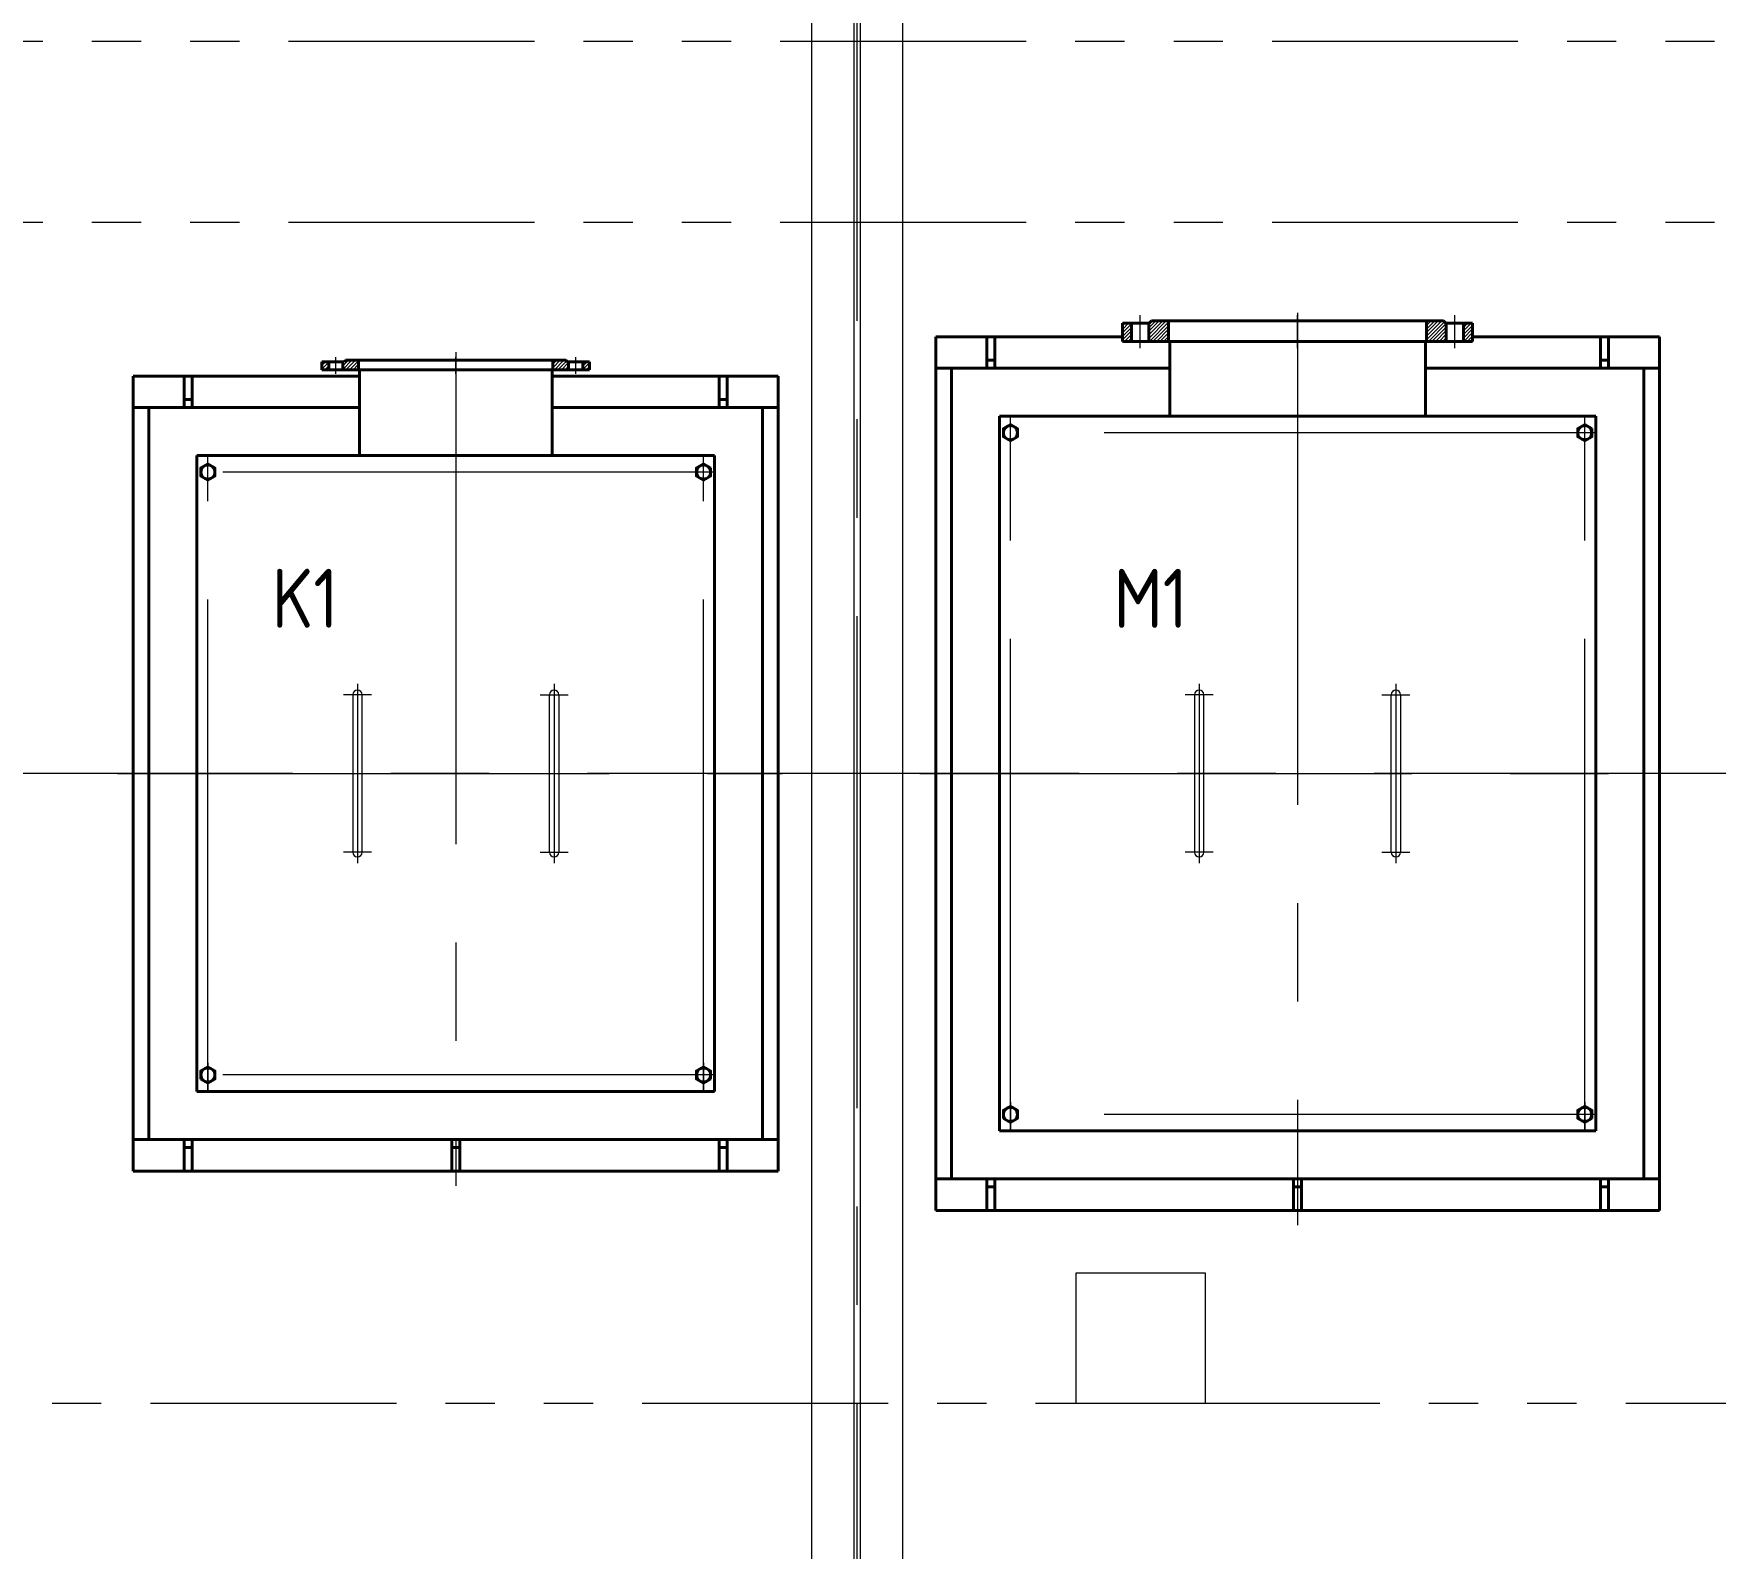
# Model space of a CAD drawing. Header units: millimetres. Extents: x 52110 to 400893, y -153728 to 31997.
# Drawn here: x 170198 to 172336, y -143365 to -141441 of the extents above; entities that cross this region are included whole.
import ezdxf

# ---------------------------------------------------------------- set-up
doc = ezdxf.new("R2010")
doc.units = ezdxf.units.MM
doc.header["$LTSCALE"] = 500
doc.linetypes.add('CENTER', pattern=[2, 1.25, -0.25, 0.25, -0.25])
doc.linetypes.add('PHANTOM2', pattern=[1.25, 0.625, -0.125, 0.125, -0.125, 0.125, -0.125])
for name, color, linetype, lineweight in [('2D', 4, 'PHANTOM2', 20), ('BIAOZHU', 3, 'Continuous', 25), ('POU', 4, 'Continuous', 20), ('SHI', 7, 'Continuous', 40), ('SW', 8, 'Continuous', 20), ('WEN', 3, 'Continuous', 20), ('ZHONG', 1, 'CENTER', 20)]:
    doc.layers.add(name, color=color, linetype=linetype, lineweight=lineweight)
doc.styles.add('GB', font='gbenor.shx', dxfattribs={"bigfont": 'gbcbig.shx'})
pattern_1 = [(45, (-1333.1662, -1494.125), (-2.245064, 2.245064), [])]
pattern_2 = [(45, (-4144.3455, -3566.1863), (-2.245064, 2.245064), [])]

# ---------------------------------------------------------------- blocks, each defined once
blk = doc.blocks.new('A$C7B3D596B')
at = {"layer": 'WEN'}
for p, q in [((0, 4556), (0, 0)), ((54, 4556), (54, 0)), ((62, 4556), (62, 0)), ((116, 4556), (116, 0))]:
    blk.add_line(p, q, dxfattribs=at)
at = {"layer": 'ZHONG', "color": 1}
blk.add_line((58, 4556), (58, 0), dxfattribs=at)
blk = doc.blocks.new('A$C704930C1')
at = {"layer": 'POU'}
h = blk.add_hatch(dxfattribs=at)
h.set_pattern_fill('ANSI31', color=256, style=0)
h.set_pattern_definition(pattern_1)
h.paths.add_polyline_path([(8.5, 15.2), (0, 15.2), (0, 5.2), (8.5, 5.2)])
h.paths.add_polyline_path([(46.5, 5.2), (46.5, 17.2), (30, 17.2), (28, 15.2), (26.5, 15.2), (26.5, 5.2)])
h = blk.add_hatch(dxfattribs=at)
h.set_pattern_fill('ANSI31', color=256, style=0)
h.set_pattern_definition(pattern_1)
h.paths.add_polyline_path([(313.5, 15.2), (312, 15.2), (310, 17.2), (293.5, 17.2), (293.5, 5.2), (313.5, 5.2)])
h.paths.add_polyline_path([(340, 15.2), (331.5, 15.2), (331.5, 5.2), (340, 5.2)])
at = {"layer": 'SHI'}
for p, q in [((0, 15.2), (28, 15.2)), ((0, 5.2), (0, 15.2)), ((0, 5.2), (340, 5.2)), ((8.5, 5.2), (8.5, 15.2)), ((26.5, 5.2), (26.5, 15.2)), ((30, 17.2), (28, 15.2)), ((30, 17.2), (310, 17.2)), ((46.5, 5.2), (46.5, 17.2)), ((293.5, 5.2), (293.5, 17.2)), ((310, 17.2), (312, 15.2)), ((312, 15.2), (340, 15.2)), ((313.5, 5.2), (313.5, 15.2)), ((331.5, 5.2), (331.5, 15.2)), ((340, 5.2), (340, 15.2))]:
    blk.add_line(p, q, dxfattribs=at)
at = {"layer": 'ZHONG'}
for p, q in [((17.5, 0), (17.5, 21.1)), ((170, 0), (170, 21.1)), ((322.5, 0), (322.5, 21.1))]:
    blk.add_line(p, q, dxfattribs=at)
blk = doc.blocks.new('A$C7B05743A')
at = {"layer": 'SHI'}
for p, q in [((307.5, 1028.9), (20, 1028.9)), ((20, 18.9), (20, 1028.9)), ((85, 1028.9), (85, 988.9)), ((95, 1028.9), (85, 1028.9)), ((95, 1028.9), (95, 988.9)), ((307.5, 927.9), (307.5, 1036.9)), ((552.5, 927.9), (552.5, 1036.9)), ((840, 1028.9), (552.5, 1028.9)), ((765, 1028.9), (775, 1028.9)), ((765, 1028.9), (765, 988.9)), ((775, 1028.9), (775, 988.9)), ((840, 18.9), (840, 1028.9)), ((20, 988.9), (307.5, 988.9)), ((40, 58.9), (40, 988.9)), ((95, 998.9), (85, 998.9)), ((552.5, 988.9), (840, 988.9)), ((765, 998.9), (775, 998.9)), ((820, 58.9), (820, 988.9)), ((759, 927.9), (101, 927.9)), ((101, 927.9), (101, 119.9)), ((759, 927.9), (759, 119.9)), ((759, 119.9), (101, 119.9)), ((20, 58.9), (840, 58.9)), ((85, 18.9), (85, 58.9)), ((95, 48.9), (85, 48.9)), ((95, 18.9), (95, 58.9)), ((425, 18.9), (425, 58.9)), ((435, 48.9), (425, 48.9)), ((435, 18.9), (435, 58.9)), ((765, 18.9), (765, 58.9)), ((765, 48.9), (775, 48.9)), ((775, 18.9), (775, 58.9)), ((840, 18.9), (20, 18.9)), ((95, 18.9), (85, 18.9)), ((435, 18.9), (425, 18.9)), ((765, 18.9), (775, 18.9))]:
    blk.add_line(p, q, dxfattribs=at)
for points in [[(115, 917.3), (106, 912.1), (106, 901.7), (115, 896.5)], [(115, 917.3), (124, 912.1), (124, 901.7), (115, 896.5)]]:
    blk.add_lwpolyline(points, dxfattribs=at)
for points in [[(754, 912.1), (745, 917.3), (736, 912.1), (736, 901.7), (745, 896.5), (754, 901.7)], [(106, 135.7), (115, 130.5), (124, 135.7), (124, 146.1), (115, 151.3), (106, 146.1)], [(754, 135.7), (745, 130.5), (736, 135.7), (736, 146.1), (745, 151.3), (754, 146.1)]]:
    blk.add_lwpolyline(points, close=True, dxfattribs=at)
for centre in [(115, 906.9), (745, 906.9), (115, 140.9), (745, 140.9)]:
    blk.add_circle(centre, 9, dxfattribs=at)
at = {"layer": 'SW'}
for p, q in [((299, 623.9), (299, 423.9)), ((311, 423.9), (311, 623.9)), ((549, 423.9), (549, 623.9)), ((561, 623.9), (561, 423.9))]:
    blk.add_line(p, q, dxfattribs=at)
for centre, start, end in [((305, 623.9), 0, 180), ((555, 623.9), 0, 180), ((305, 423.9), 180, 0), ((555, 423.9), 180, 0)]:
    blk.add_arc(centre, 6, start, end, dxfattribs=at)
at = {"layer": 'ZHONG'}
for p, q in [((430, 1059.3), (430, 0)), ((115, 119.9), (115, 927.9)), ((115, 891.7), (115, 927.4)), ((745, 119.9), (745, 927.9)), ((745, 891.7), (745, 927.4)), ((759, 906.9), (115, 906.9)), ((322.8, 623.9), (287.2, 623.9)), ((305, 637.9), (305, 410)), ((537.2, 623.9), (572.8, 623.9)), ((555, 637.9), (555, 410)), ((0, 523.9), (845.3, 523.9)), ((322.8, 423.9), (287.2, 423.9)), ((537.2, 423.9), (572.8, 423.9)), ((115, 156.2), (115, 120.4)), ((745, 156.2), (745, 120.4)), ((759, 140.9), (115, 140.9))]:
    blk.add_line(p, q, dxfattribs=at)
at = {"layer": 'WEN'}
blk.add_blockref('A$C704930C1', (260, 1031.7), dxfattribs=at)
at = {"layer": 'BIAOZHU', "style": 'GB'}
blk.add_text('K1', height=75, dxfattribs=at).set_placement((196.2, 709))
blk = doc.blocks.new('A$C688D03D0')
at = {"layer": 'POU'}
h = blk.add_hatch(dxfattribs=at)
h.set_pattern_fill('ANSI31', color=256, style=0)
h.set_pattern_definition(pattern_2)
h.paths.add_polyline_path([(58.5, 34.5), (37, 34.5), (34, 31.5), (33.5, 31.5), (33.5, 8.5), (58.5, 8.5)])
h.paths.add_polyline_path([(0, 8.5), (11.5, 8.5), (11.5, 31.5), (0, 31.5)])
h = blk.add_hatch(dxfattribs=at)
h.set_pattern_fill('ANSI31', color=256, style=0)
h.set_pattern_definition(pattern_2)
h.paths.add_polyline_path([(433.5, 8.5), (445, 8.5), (445, 31.5), (433.5, 31.5)])
h.paths.add_polyline_path([(411.5, 8.5), (411.5, 31.5), (411, 31.5), (408, 34.5), (386.5, 34.5), (386.5, 8.5)])
at = {"layer": 'SHI'}
for p, q in [((0, 31.5), (34, 31.5)), ((0, 8.5), (0, 31.5)), ((11.5, 8.5), (11.5, 31.5)), ((33.5, 8.5), (33.5, 31.5)), ((37, 34.5), (34, 31.5)), ((37, 34.5), (408, 34.5)), ((58.5, 8.5), (58.5, 34.5)), ((386.5, 8.5), (386.5, 34.5)), ((408, 34.5), (411, 31.5)), ((411, 31.5), (445, 31.5)), ((411.5, 8.5), (411.5, 31.5)), ((433.5, 8.5), (433.5, 31.5)), ((445, 8.5), (445, 31.5)), ((0, 8.5), (445, 8.5))]:
    blk.add_line(p, q, dxfattribs=at)
at = {"layer": 'ZHONG'}
for p, q in [((22.5, 0), (22.5, 42)), ((222.5, 0), (222.5, 42)), ((422.5, 0), (422.5, 42))]:
    blk.add_line(p, q, dxfattribs=at)
blk = doc.blocks.new('A$C7C540FFD')
at = {"layer": 'SHI'}
for p, q in [((257.5, 1128.9), (20, 1128.9)), ((20, 18.9), (20, 1128.9)), ((85, 1128.9), (85, 1088.9)), ((95, 1128.9), (85, 1128.9)), ((95, 1128.9), (95, 1088.9)), ((282.5, 1122.9), (677.5, 1122.9)), ((317.5, 1122.9), (317.5, 1027.9)), ((642.5, 1122.9), (642.5, 1027.9)), ((940, 1128.9), (702.5, 1128.9)), ((865, 1128.9), (875, 1128.9)), ((865, 1128.9), (865, 1088.9)), ((875, 1128.9), (875, 1088.9)), ((940, 18.9), (940, 1128.9)), ((95, 1098.9), (85, 1098.9)), ((865, 1098.9), (875, 1098.9)), ((20, 1088.9), (317.5, 1088.9)), ((40, 58.9), (40, 1088.9)), ((642.5, 1088.9), (940, 1088.9)), ((920, 58.9), (920, 1088.9)), ((859, 1027.9), (101, 1027.9)), ((101, 1027.9), (101, 119.9)), ((859, 1027.9), (859, 119.9)), ((859, 119.9), (101, 119.9)), ((20, 58.9), (940, 58.9)), ((85, 18.9), (85, 58.9)), ((95, 48.9), (85, 48.9)), ((95, 18.9), (95, 58.9)), ((475, 18.9), (475, 58.9)), ((485, 48.9), (475, 48.9)), ((485, 18.9), (485, 58.9)), ((865, 18.9), (865, 58.9)), ((865, 48.9), (875, 48.9)), ((875, 18.9), (875, 58.9)), ((940, 18.9), (20, 18.9)), ((95, 18.9), (85, 18.9)), ((485, 18.9), (475, 18.9)), ((865, 18.9), (875, 18.9))]:
    blk.add_line(p, q, dxfattribs=at)
for points in [[(115, 1017.3), (106, 1012.1), (106, 1001.7), (115, 996.5)], [(115, 1017.3), (124, 1012.1), (124, 1001.7), (115, 996.5)]]:
    blk.add_lwpolyline(points, dxfattribs=at)
for points in [[(854, 1012.1), (845, 1017.3), (836, 1012.1), (836, 1001.7), (845, 996.5), (854, 1001.7)], [(106, 135.7), (115, 130.5), (124, 135.7), (124, 146.1), (115, 151.3), (106, 146.1)], [(854, 135.7), (845, 130.5), (836, 135.7), (836, 146.1), (845, 151.3), (854, 146.1)]]:
    blk.add_lwpolyline(points, close=True, dxfattribs=at)
for centre in [(115, 1006.9), (845, 1006.9), (115, 140.9), (845, 140.9)]:
    blk.add_circle(centre, 9, dxfattribs=at)
at = {"layer": 'SW'}
for p, q in [((349, 673.9), (349, 473.9)), ((361, 473.9), (361, 673.9)), ((599, 473.9), (599, 673.9)), ((611, 673.9), (611, 473.9))]:
    blk.add_line(p, q, dxfattribs=at)
for centre, start, end in [((355, 673.9), 0, 180), ((605, 673.9), 0, 180), ((355, 473.9), 180, 0), ((605, 473.9), 180, 0)]:
    blk.add_arc(centre, 6, start, end, dxfattribs=at)
at = {"layer": 'ZHONG'}
for p, q in [((480, 1159.3), (480, 0)), ((115, 119.9), (115, 1027.9)), ((115, 991.7), (115, 1027.4)), ((845, 119.9), (845, 1027.9)), ((845, 991.7), (845, 1027.4)), ((859, 1006.9), (115, 1006.9)), ((355, 687.9), (355, 460)), ((605, 687.9), (605, 460)), ((372.8, 673.9), (337.2, 673.9)), ((587.2, 673.9), (622.8, 673.9)), ((0, 573.9), (945.3, 573.9)), ((372.8, 473.9), (337.2, 473.9)), ((587.2, 473.9), (622.8, 473.9)), ((115, 156.2), (115, 120.4)), ((845, 156.2), (845, 120.4)), ((859, 140.9), (115, 140.9))]:
    blk.add_line(p, q, dxfattribs=at)
at = {"layer": 'WEN'}
blk.add_blockref('A$C688D03D0', (257.5, 1114.4), dxfattribs=at)
at = {"layer": 'BIAOZHU', "style": 'GB'}
blk.add_text('M1', height=75, dxfattribs=at).set_placement((246.2, 759))

msp = doc.modelspace()

# ---------------------------------------------------------------- linework, layer by layer
at = {"layer": '2D'}
for p, q in [((189584.50201, -141450.81033), (168689.50201, -141450.81033)), ((189584.50201, -141680.81033), (168689.50201, -141680.81033)), ((169096.50201, -143180.80368), (189124.4444, -143180.80368))]:
    msp.add_line(p, q, dxfattribs=at)
msp.add_lwpolyline([(171522.62425, -143180.80368), (171687.62425, -143180.80368), (171687.62425, -143015.80368), (171522.62425, -143015.80368)], close=True, dxfattribs=at)
at = {"layer": 'ZHONG', "color": 1}
msp.add_line((188526.85352, -142380.80368), (164734.12963, -142380.80368), dxfattribs=at)

# ---------------------------------------------------------------- block references
at = {"layer": 'WEN'}
for name, p in [('A$C7B3D596B', (171186.50221, -145736.81029)), ('A$C7C540FFD', (171324.50531, -142954.72477)), ('A$C7B05743A', (170304.50569, -142904.72468))]:
    msp.add_blockref(name, p, dxfattribs=at)

doc.saveas('drawing.dxf')
